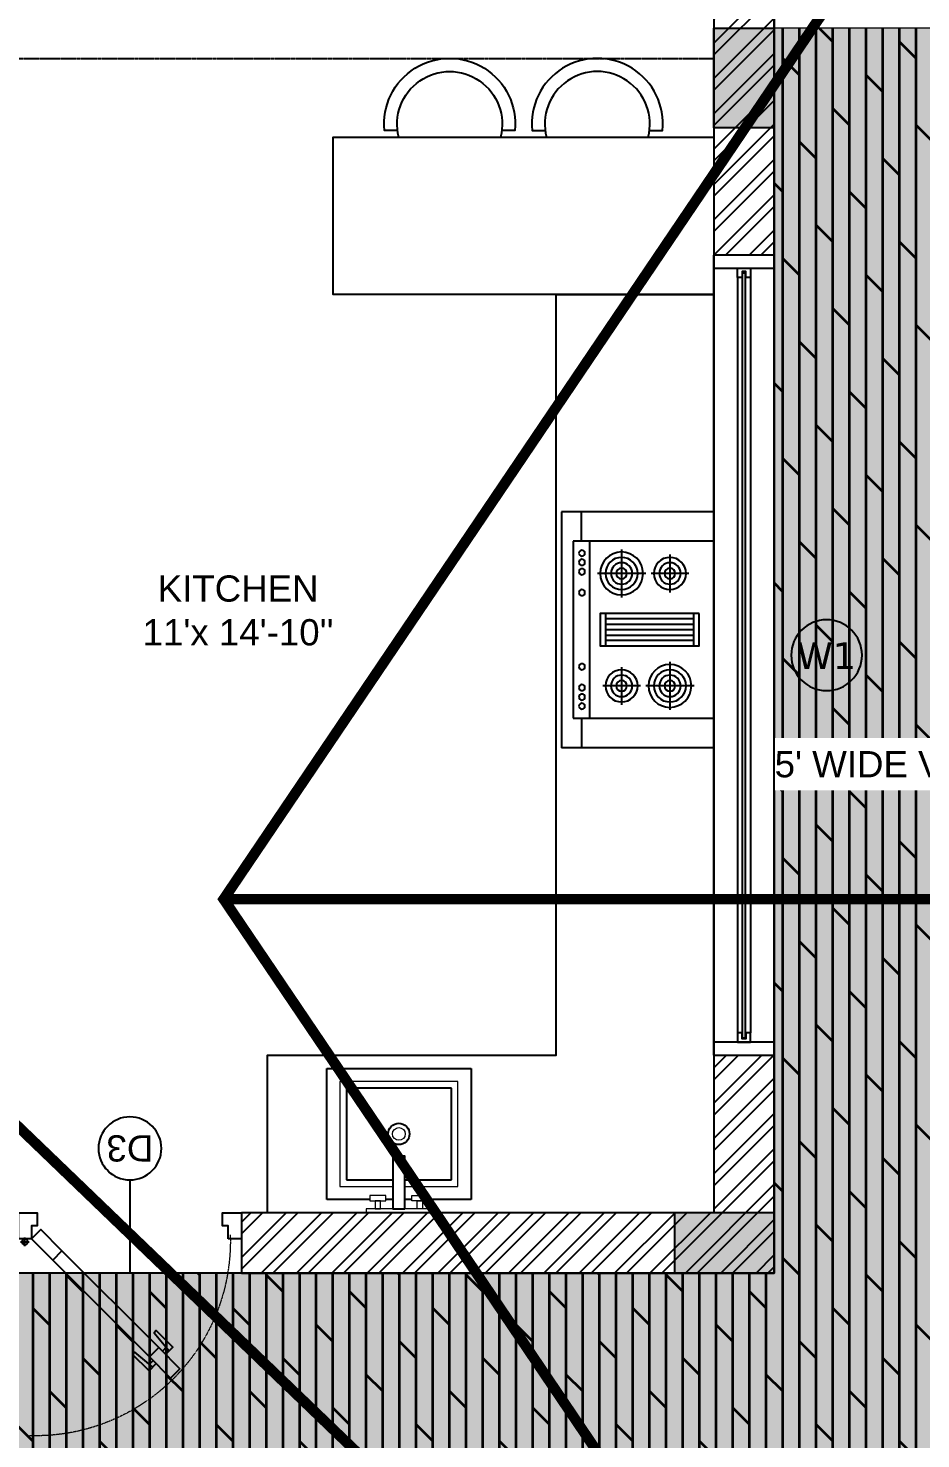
# Model space of a CAD drawing. Header units: millimetres. Extents: x -179928 to 528275, y -469666 to 511935.
# Drawn here: x 169093 to 172494, y 29733 to 35110 of the extents above; entities that cross this region are included whole.
import ezdxf
from ezdxf import colors
from ezdxf.entities.mleader import LeaderData, LeaderLine
from ezdxf.enums import TextEntityAlignment as Align
from ezdxf.math import Vec2, Vec3

# ---------------------------------------------------------------- set-up
doc = ezdxf.new("R2010")
doc.units = ezdxf.units.MM
doc.set_wipeout_variables(frame=1)
doc.linetypes.add('DASHED', pattern=[0.75, 0.5, -0.25])
for name, color, linetype in [('ad-Column', 3, 'Continuous'), ('ad-Column Hatch', 125, 'Continuous'), ('ad-Door', 11, 'Continuous'), ('ad-Elevation 10', 8, 'Continuous'), ('ad-Furniture', 8, 'Continuous'), ('ad-Glass Sectionline', 140, 'Continuous'), ('ad-Lvl-Entance road', 4, 'Continuous'), ('ad-Plinth', 8, 'Continuous'), ('ad-Primary Roof', 5, 'Continuous'), ('ad-Secondary Roof', 6, 'Continuous'), ('ad-Text main', 7, 'Continuous'), ('ad-Text Main_Door&window Label', 7, 'Continuous'), ('ad-Verandah', 33, 'Continuous'), ('ad-Wall', 240, 'Continuous'), ('ad-Wall hatch', 8, 'Continuous')]:
    doc.layers.add(name, color=color, linetype=linetype)
doc.layers.add('ad-Landscape', color=94, linetype='Continuous', lineweight=35)
doc.styles.add('6 U T S R N_Typical Floor Plan$0$3BHK-E(NB)$0$grid_text', font='verdana.ttf', dxfattribs={"width": 0.9})
doc.styles.add('New Text Style', font='arial.ttf', dxfattribs={"height": 100})
doc.styles.get("Standard").update_dxf_attribs({"font": 'arial.ttf'})

# ---------------------------------------------------------------- blocks, each defined once
blk = doc.blocks.new('6 U T S R N_Typical Floor Plan$0$ad_Window Tag')
blk.add_circle((0, 0), 150)
at = {"style": '6 U T S R N_Typical Floor Plan$0$3BHK-E(NB)$0$grid_text', "width": 0.9}
blk.add_attdef('D1', text='', height=125, dxfattribs=at).set_placement((0, 0), align=Align.MIDDLE_CENTER)
blk = doc.blocks.new('zw$3849')
at = {"layer": 'ad-Text Main_Door&window Label'}
ref = blk.add_blockref('6 U T S R N_Typical Floor Plan$0$ad_Window Tag', (12320, 2355), dxfattribs=dict(at, xscale=-0.9, yscale=0.9, zscale=0.9))
ref.add_attrib('D1', 'W1', dxfattribs={"height": 101.25, "rotation": 1800, "style": '6 U T S R N_Typical Floor Plan$0$3BHK-E(NB)$0$grid_text'}).set_placement((12319, 2352.9), align=Align.MIDDLE_CENTER)
at = {"layer": 'ad-Text main', "char_height": 100, "width": 1424.195, "attachment_point": 5, "bg_fill": 2}
for s, insert in [("KITCHEN\\P11'x 14'-10''", (10077.5, 2525.1)), ("\\pxqj;5' WIDE VERANDAH", (12834.1, 1938.9))]:
    blk.add_mtext(s, dxfattribs=dict(at, insert=insert))
blk = doc.blocks.new('*U205121')
for p, q in [((498.7, 578.5), (513.6, 563.6)), ((563.8, 513.3), (548.9, 528.2)), ((8.3, 111.1), (41.7, 111.1)), ((25, 127.8), (25, 94.4))]:
    blk.add_line(p, q)
for points in [[(525.4, 575.4), (497.9, 602.8), (435.1, 540), (442.9, 532.2), (511.5, 589.2)], [(560.7, 540), (588.2, 512.5), (525.4, 449.7), (517.5, 457.6), (574.5, 526.2)]]:
    blk.add_lwpolyline(points)
for points in [[(580.3, 630.3), (499.5, 549.5), (534.9, 514.2), (615.7, 595)], [(130.8, 180.8), (499.5, 549.5), (534.9, 514.2), (166.2, 145.5)], [(50, 100), (130.8, 180.8), (166.2, 145.5), (85.4, 64.6)], [(50, 100), (0, 100), (0, 0), (71.4, 0), (71.4, 35.7), (71.4, 50), (50, 50)], [(800, 100), (800, 50), (778.6, 50), (778.6, 35.7), (778.6, 0), (850, 0), (850, 100)]]:
    blk.add_lwpolyline(points, close=True)
blk.add_circle((25, 111.1), 11.1)
at = {"color": 8, "linetype": 'DASHED', "lineweight": 0}
blk.add_arc((66, 108.5), 741.9, 358.1881, 91.8119, dxfattribs=at)
at = {"layer": 'ad-Text Main_Door&window Label'}
blk.add_line((425, -125), (425, 230), dxfattribs=at)
blk.add_circle((425.3, -245), 120, dxfattribs=at)
at = {"layer": 'ad-Text Main_Door&window Label', "style": 'New Text Style'}
blk.add_attdef('D1', text='', height=100, dxfattribs=at).set_placement((425.3, -245), align=Align.MIDDLE_CENTER)
blk = doc.blocks.new('zw$4DB2')
blk.add_wipeout([(0, 3050), (0, 0), (-230, 0), (-230, 3050)]).dxf.layer = 'ad-Elevation 10'
at = {"layer": 'ad-Elevation 10'}
for points in [[(-230, 3000), (0, 3000), (0, 3050), (-230, 3050)], [(-122, 2965), (-140, 2965), (-140, 3000), (-90, 3000), (-90, 2965), (-108, 2965), (-108, 2987), (-122, 2987)], [(-122, 85), (-140, 85), (-140, 50), (-90, 50), (-90, 85), (-108, 85), (-108, 63), (-122, 63)], [(-230, 50), (-230, 0), (0, 0), (0, 50)]]:
    blk.add_lwpolyline(points, close=True, dxfattribs=at)
for points in [[(-230, 0), (-230, 3050)], [(0, 0), (0, 3050)]]:
    blk.add_lwpolyline(points, dxfattribs=at)
at = {"layer": 'ad-Glass Sectionline'}
for points in [[(-140, 2965), (-140, 85)], [(-90, 2965), (-90, 85)]]:
    blk.add_lwpolyline(points, dxfattribs=at)
blk.add_lwpolyline([(-110, 2982.5), (-110, 65), (-120, 65), (-120, 2982.5)], close=True, dxfattribs=at)
blk = doc.blocks.new('zw$42B5')
at = {"layer": 'ad-Wall hatch', "transparency": 33554610}
h = blk.add_hatch(dxfattribs=at)
h.set_pattern_fill('ANSI32', color=256, scale=10)
h.set_pattern_definition([(45, (411299.33, 102900.03), (-67.35192, 67.35192), []), (45, (411344.235, 102900.03), (-67.35192, 67.35192), [])])
h.paths.add_polyline_path([(12120, 0), (12120, 9020), (11890, 9020), (11890, 230), (10090, 230), (10090, 0)])
at = {"layer": 'ad-Door', "ltscale": 5}
ref = blk.add_blockref('*U205121', (9240, 230), dxfattribs=dict(at, xscale=-1, rotation=179.9999999999999))
ref.add_attrib('D1', 'D3', dxfattribs={"layer": 'ad-Text Main_Door&window Label', "height": 100, "rotation": 1260, "style": 'New Text Style'}).set_placement((9665.3, 475), align=Align.MIDDLE_CENTER)
at = {"rotation": 359.9999999999999}
blk.add_blockref('zw$4DB2', (12120, 830), dxfattribs=at)
at = {"layer": 'ad-Wall'}
blk.add_lwpolyline([(12120, 0), (12120, 9020), (11890, 9020), (11890, 230), (10090, 230), (10090, 0)], close=True, dxfattribs=at)
blk = doc.blocks.new('1625E_Roof Plan')
at = {"layer": 'ad-Primary Roof', "linetype": 'DASHED', "ltscale": 2, "const_width": 40}
blk.add_lwpolyline([(12570, -2645), (2380, -2645), (7475, 2255)], close=True, dxfattribs=at)
at = {"layer": 'ad-Secondary Roof', "linetype": 'DASHED', "ltscale": 2, "const_width": 40}
blk.add_lwpolyline([(12570, 5195), (10022.5, 1425), (12570, -2345), (13950, -2345), (13950, 5195)], close=True, dxfattribs=at)
blk.add_lwpolyline([(10022.5, 1425), (13188.8, 1425)], dxfattribs=at)
blk = doc.blocks.new('zw$6AA0')
at = {"layer": 'ad-Column Hatch', "transparency": 33554687}
h = blk.add_hatch(color=256, dxfattribs=at)
h.dxf.hatch_style = 1
h.paths.add_polyline_path([(0, -230), (380, -230), (380, 0), (0, 0)])
at = {"layer": 'ad-Column'}
blk.add_lwpolyline([(0, -230), (380, -230), (380, 0), (0, 0)], close=True, dxfattribs=at)
blk = doc.blocks.new('1625E_Columns')
at = {"layer": 'ad-Column', "xscale": -1, "rotation": 90}
blk.add_blockref('zw$6AA0', (11890, 4745), dxfattribs=at)
at = {"layer": 'ad-Column', "rotation": 179.9999999999997}
blk.add_blockref('zw$6AA0', (12120, 0), dxfattribs=at)
blk = doc.blocks.new('A$Cf0280c0a')
at = {"layer": 'ad-Furniture'}
for p, q in [((-0.4498, 0), (0.4498, 0)), ((-0.4498, -0.58), (-0.4498, 0)), ((-0.337, -0.0447), (0.337, -0.0447)), ((-0.337, -0.58), (-0.337, -0.0447)), ((0.337, -0.0447), (0.337, -0.58)), ((0.4498, -0.58), (0.4498, 0)), ((-0.337, -0.0754), (-0.4498, -0.0754)), ((-0.337, -0.1061), (0.337, -0.1061)), ((0.337, -0.0754), (0.4498, -0.0754)), ((-0.2142, -0.3207), (-0.2142, -0.137)), ((0.2142, -0.3007), (0.2142, -0.157)), ((-0.0614, -0.1674), (0.0614, -0.1674)), ((-0.0409, -0.5039), (-0.0409, -0.1674)), ((-0.0205, -0.1674), (-0.0205, -0.5039)), ((0, -0.5039), (0, -0.1674)), ((0.0205, -0.1674), (0.0205, -0.5039)), ((0.0409, -0.5039), (0.0409, -0.1674)), ((-0.3061, -0.2288), (-0.1223, -0.2288)), ((0.1423, -0.2288), (0.2861, -0.2288)), ((0.2142, -0.5049), (0.2142, -0.3212)), ((-0.2142, -0.4849), (-0.2142, -0.3412)), ((-0.2861, -0.413), (-0.1423, -0.413)), ((0.1223, -0.413), (0.3061, -0.413)), ((0.0614, -0.5039), (-0.0614, -0.5039)), ((-0.4498, -0.6), (-0.4498, -0.58)), ((0.4498, -0.58), (-0.4498, -0.58)), ((0.4498, -0.6), (0.4498, -0.58)), ((0.4498, -0.6), (-0.4498, -0.6))]:
    blk.add_line(p, q, dxfattribs=at)
blk.add_lwpolyline([(-0.0614, -0.5244), (-0.0614, -0.147), (0.0614, -0.147), (0.0614, -0.5244)], close=True, dxfattribs=at)
for centre, radius in [((-0.2916, -0.0777), 0.0116), ((-0.2569, -0.0777), 0.0116), ((-0.2208, -0.0777), 0.0116), ((-0.1413, -0.0777), 0.0116), ((0.1413, -0.0777), 0.0116), ((0.2208, -0.0777), 0.0116), ((0.2569, -0.0777), 0.0116), ((0.2916, -0.0777), 0.0116), ((-0.2142, -0.2288), 0.0819), ((-0.2142, -0.2288), 0.0614), ((-0.2142, -0.2288), 0.0409), ((-0.2142, -0.2288), 0.0205), ((0.2142, -0.2288), 0.0614), ((0.2142, -0.2288), 0.0409), ((0.2142, -0.2288), 0.0205), ((-0.2142, -0.413), 0.0614), ((-0.2142, -0.413), 0.0409), ((0.2142, -0.413), 0.0819), ((0.2142, -0.413), 0.0614), ((0.2142, -0.413), 0.0409), ((-0.2142, -0.413), 0.0205), ((0.2142, -0.413), 0.0205)]:
    blk.add_circle(centre, radius, dxfattribs=at)
blk = doc.blocks.new('3BHK+_A$0$ad_Sink')
for p, q in [((-550, 275), (-50, 275)), ((-550, -275), (-550, 275)), ((-50, 275), (-50, 110)), ((-125, 200), (-475, 200)), ((-475, 200), (-475, -200)), ((-125, 22.5), (-125, 200)), ((-50, 50), (-50, 22.5)), ((-125, -200), (-125, -22.5)), ((-50, -22.5), (-50, -50)), ((-50, -110), (-50, -275)), ((-475, -200), (-125, -200)), ((-50, -275), (-550, -275))]:
    blk.add_line(p, q)
at = {"lineweight": 9}
for p, q in [((-100, 225), (-500, 225)), ((-500, 225), (-500, -225)), ((-100, 22.5), (-100, 225)), ((-100, -225), (-100, -22.5)), ((-500, -225), (-100, -225))]:
    blk.add_line(p, q, dxfattribs=at)
for points in [[(-45, 110), (-45, 50), (-65, 50), (-65, 110)], [(0, -125), (0, 125), (-15, 125), (-15, -125)], [(-15, 90), (-15, 70), (-45, 70), (-45, 90)], [(-45, -110), (-45, -50), (-65, -50), (-65, -110)], [(-15, -90), (-15, -70), (-45, -70), (-45, -90)]]:
    blk.add_lwpolyline(points, close=True, dxfattribs=at)
blk.add_lwpolyline([(-15, 22.5), (-215, 22.5), (-215, -22.5), (-15, -22.5)], close=True)
blk.add_ellipse((-300, 0), major_axis=(28.7, -28.7), ratio=1, start_param=-0.7853985429507528, end_param=5.497786764228833)
at = {"lineweight": 5}
blk.add_ellipse((-300, 0), major_axis=(17.1, -17.1), ratio=1, start_param=-0.7853985429410391, end_param=5.497786764238548, dxfattribs=at)
blk = doc.blocks.new('zw$54AD')
blk.add_lwpolyline([(4.8, 25), (55.1, 25, 1.105542), (-442.4, 25), (-392.1, 25)], format="xyb")
blk.add_arc((-193.6, 50), 200, 345.5225, 194.4775)
blk = doc.blocks.new('1625_East Villa')
at = {"transparency": 33554559}
h = blk.add_hatch(color=43, dxfattribs=at)
h.dxf.hatch_style = 1
h.paths.add_polyline_path([(13640, 4745), (12120, 4745), (12120, 0), (6200, 0), (6200, -2050), (13640, -2050)])
at = {"layer": 'ad-Landscape', "transparency": 33554687}
h = blk.add_hatch(dxfattribs=at)
h.set_pattern_fill('DOLMIT', color=44, scale=10, angle=90)
h.set_pattern_definition([(90, (-1084315.54, 674820.024), (-63.5, 5e-14), []), (135, (-1084315.54, 674820.02), (-126.999913, -126.999913), [89.80256, -179.605122])])
h.paths.add_polyline_path([(13640, 4745), (12120, 4745), (12120, 0), (6200, 0), (6200, -2050), (13640, -2050)])
at = {"layer": 'ad-Furniture', "linetype": 'DASHED'}
blk.add_lwpolyline([(8540, 4630), (11890, 4630)], dxfattribs=at)
at = {"layer": 'ad-Furniture'}
for points in [[(11890, 4330), (11890, 3730), (10440, 3730), (10440, 4330)], [(11290, 3730), (11890, 3730), (11890, 230), (10190, 230), (10190, 830), (11290, 830)]]:
    blk.add_lwpolyline(points, close=True, dxfattribs=at)
at = {"layer": 'ad-Verandah', "lineweight": 9}
blk.add_lwpolyline([(13640, 4745), (12120, 4745), (12120, 0), (6200, 0), (6200, -2050), (13640, -2050)], close=True, dxfattribs=at)
at = {"layer": 'ad-Furniture', "xscale": -1}
blk.add_blockref('zw$54AD', (10690, 4330), dxfattribs=at)
at = {"layer": 'ad-Furniture'}
blk.add_blockref('zw$54AD', (11640, 4330), dxfattribs=at)
at = {"layer": 'ad-Furniture', "xscale": -1000, "yscale": 1000, "zscale": 1000, "rotation": 89.99999999999984}
blk.add_blockref('A$Cf0280c0a', (11310, 2452.3), dxfattribs=at)
at = {"layer": 'ad-Furniture', "rotation": 270}
blk.add_blockref('3BHK+_A$0$ad_Sink', (10690, 230), dxfattribs=at)
at = {"layer": 'ad-Text main'}
blk.add_blockref('zw$3849', (0, 0), dxfattribs=at)
at = {"layer": 'ad-Wall'}
blk.add_blockref('zw$42B5', (0, 0), dxfattribs=at)
blk.add_blockref('1625E_Roof Plan', (0, 0))
blk.add_blockref('1625E_Columns', (0, 0))
blk = doc.blocks.new("All Plot's Villa Plans")
at = {"ltscale": 5}
blk.add_blockref('1625_East Villa', (159815, 30364.9), dxfattribs=at)
blk = doc.blocks.new('A$C92fa9908')
at = {"layer": 'ad-Plinth', "ltscale": 5}
blk.add_lwpolyline([(0, 13620), (12120, 13620), (12120, 0), (0, 0), (0, 4745), (2830, 4745), (2830, 8645), (0, 8645)], close=True, dxfattribs=at)
at = {"layer": 'ad-Verandah', "lineweight": 9}
blk.add_lwpolyline([(13650, 4745), (12120, 4745), (12120, 0), (6200, 0), (6200, -2045), (13650, -2045)], close=True, dxfattribs=at)
blk = doc.blocks.new('zw$C194')
at = {"layer": 'ad-Plinth', "ltscale": 5}
blk.add_blockref('A$C92fa9908', (-32023.9, -398393.9), dxfattribs=at)
blk = doc.blocks.new("Villa's Boundary")
at = {"ltscale": 5}
blk.add_blockref('zw$C194', (191838.8, 428758.8), dxfattribs=at)
blk = doc.blocks.new('zw$1B0B')
at = {"layer": 'ad-Lvl-Entance road'}
ml = blk.add_multileader_mtext('Standard', dxfattribs=at)
ml.set_content('{\\fArial|b1|i0|c0|p34;496.27}', color=256)
ml.set_leader_properties()
ml.build(insert=Vec2(0, 0))
ml.multileader.update_dxf_attribs({"has_text_frame": 1, "arrow_head_size": 1219.2, "scale": 12})
ctx = ml.context
ctx.base_point, ctx.scale, ctx.char_height, ctx.arrow_head_size, ctx.landing_gap_size, ctx.plane_origin = Vec3(214464.6, -71183), 12, 1219.186, 1219.2, 609.6, Vec3(222625.2, -66462.8)
ctx.text_align_type = 2
notes = []
notes.append((ctx, [(0, (1, 1, 0), (221630.9, -71183), (-1, 0), 845, [(0, [(222625.2, -66462.8)], 0, [])])]))
ctx.mtext.insert, ctx.mtext.width, ctx.mtext.defined_height, ctx.mtext.alignment, ctx.mtext.flow_direction = Vec3(220176.4, -70562.6), 5138.489, 1392.4, 3, 5
ctx.mtext.has_bg_fill, ctx.mtext.bg_color, ctx.mtext.bg_scale_factor, ctx.mtext.bg_transparency, ctx.mtext.use_window_bg_color = 1, -1027028792, 1.5, 0, 1
for ctx, leaders in notes:
    for number, flags, end, landing, length, lines in leaders:
        leader = LeaderData()
        leader.index, (leader.has_last_leader_line, leader.has_dogleg_vector, leader.attachment_direction) = number, flags
        leader.last_leader_point, leader.dogleg_vector, leader.dogleg_length = Vec3(end), Vec3(landing), length
        for number, points, colour, breaks in lines:
            line = LeaderLine()
            line.index, line.vertices, line.color, line.breaks = number, Vec3.list(points), colors.encode_raw_color(colour), breaks
            leader.lines.append(line)
        ctx.leaders.append(leader)

msp = doc.modelspace()

# ---------------------------------------------------------------- block references
at = {"ltscale": 5}
msp.add_blockref("Villa's Boundary", (0, 0), dxfattribs=at)

# ---------------------------------------------------------------- next in the draw order: block references
msp.add_blockref("All Plot's Villa Plans", (0, 0), dxfattribs=at)

# ---------------------------------------------------------------- next in the draw order: block references
at = {"layer": 'ad-Lvl-Entance road', "ltscale": 5}
msp.add_blockref('zw$1B0B', (-5982.9, 99418.6), dxfattribs=at)

doc.saveas('drawing.dxf')
